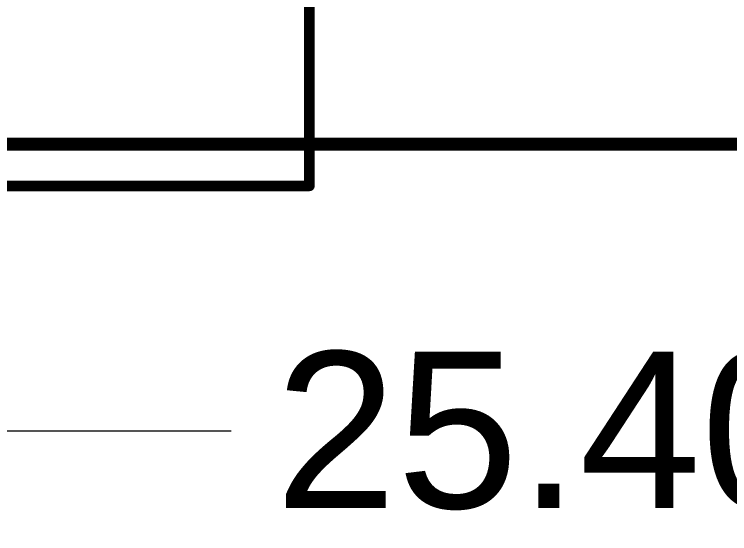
# Model space of a CAD drawing. Extents: x 17.3 to 58.6, y 21.7 to 91.7.
# Drawn here: x 32.4 to 39.25, y 21.67 to 26.64 of the extents above; entities that cross this region are included whole.
import ezdxf

# ---------------------------------------------------------------- set-up
doc = ezdxf.new("R2010")
doc.units = 0
doc.header["$MEASUREMENT"] = 0
doc.layers.get('0').update_dxf_attribs({"linetype": 'CONTINUOUS'})
doc.layers.add('SILKTOP_PHO', color=251, linetype='CONTINUOUS', true_color=0x636466)
doc.styles.get("Standard").update_dxf_attribs({"font": 'arial.ttf'})
doc.dimstyles.new('2', dxfattribs={"dimtxt": 1.5, "dimasz": 1.5, "dimexe": 0.18, "dimexo": 0, "dimgap": 0.5, "dimtad": 0, "dimtih": 1, "dimtoh": 1, "dimdec": 3, "dimzin": 0, "dimdsep": 46, "dimtxsty": 'Standard', "dimcen": 0.09, "dimclrd": 7, "dimadec": 0, "dimazin": 0, "dimtfac": 1, "dimtdec": 3, "dimtofl": 0, "dimtmove": 2, "dimatfit": 3, "dimfxl": 1, "dimtolj": 1, "dimtzin": 0, "dimlwd": 15, "dimlwe": 15, "dimarcsym": 0})

# ---------------------------------------------------------------- blocks, each defined once
blk = doc.blocks.new('ROUND_16')
at = {"const_width": 0.0508}
blk.add_lwpolyline([(-0.0254, 0, 1), (0.0254, 0, 1)], format="xyb", close=True, dxfattribs=at)
blk = doc.blocks.new('*D79')
at = {"color": 0, "linetype": 'Continuous', "lineweight": 15, "transparency": 16777216}
for p, q in [((25.4, 25.9319), (25.4, 22.4718)), ((50.8, 25.9319), (50.8, 22.4718))]:
    blk.add_line(p, q, dxfattribs=at)
at = {"color": 7, "linetype": 'Continuous', "lineweight": 15, "transparency": 16777216}
for p, q in [((26.9, 22.6518), (34.4762, 22.6518)), ((49.3, 22.6518), (41.7238, 22.6518))]:
    blk.add_line(p, q, dxfattribs=at)
at = {"color": 7, "linetype": 'Continuous', "transparency": 16777216}
for points in [[(26.9, 22.9018), (26.9, 22.4018), (25.4, 22.6518)], [(49.3, 22.9018), (49.3, 22.4018), (50.8, 22.6518)]]:
    blk.add_solid(points, dxfattribs=at)
at = {"color": 0, "linetype": 'Continuous', "transparency": 16777216, "insert": (38.1, 22.6518), "char_height": 1.5, "attachment_point": 5}
blk.add_mtext('\\A1;25.400', dxfattribs=at)

msp = doc.modelspace()

# ---------------------------------------------------------------- linework, layer by layer
at = {"const_width": 0.127}
msp.add_lwpolyline([(25.900126, 25.4), (50.299874, 25.4)], dxfattribs=at)
at = {"layer": 'SILKTOP_PHO', "color": 251, "true_color": 0x636466}
for points, const_width in [([(35.224974, 24.99995), (35.224974, 32.29991)], 0.1016), ([(25.900126, 25.4), (50.299874, 25.4)], 0.127), ([(26.575004, 24.99995), (35.224974, 24.99995)], 0.1016)]:
    msp.add_lwpolyline(points, dxfattribs=dict(at, const_width=const_width))

# ---------------------------------------------------------------- block references
msp.add_blockref('ROUND_16', (35.224974, 24.99995), dxfattribs=at)

# ---------------------------------------------------------------- dimensions: what is measured, and where the dimension line sits
at = {"linetype": 'Continuous'}
dim = msp.add_linear_dim(base=(25.4, 22.651829), p1=(50.8, 25.931876), p2=(25.4, 25.931876), dimstyle='2', dxfattribs=at)
dim.commit()
dim.dimension.update_dxf_attribs({"geometry": '*D79', "text_midpoint": (38.1, 22.651829)})

doc.saveas('drawing.dxf')
